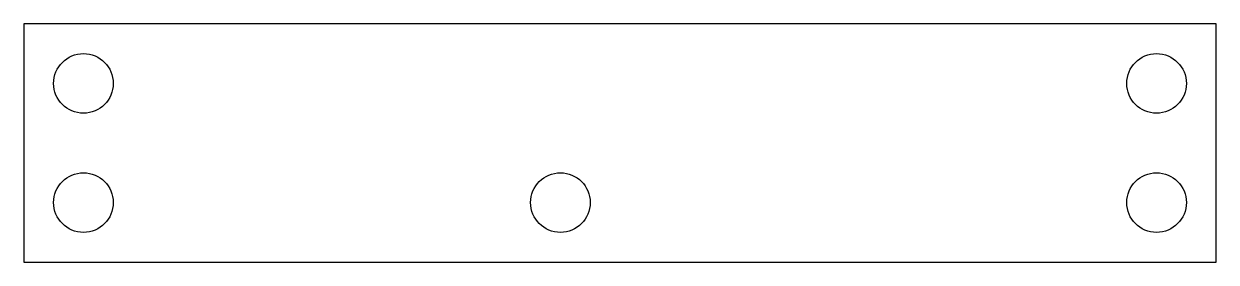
# Model space of a CAD drawing. Extents: x 0 to 1000, y 0 to 200.
import ezdxf

# ---------------------------------------------------------------- set-up
doc = ezdxf.new("R2010")
doc.units = 0
doc.layers.add('Layer1', color=1, linetype='CONTINUOUS')
doc.layers.add('Layer2', color=4, linetype='CONTINUOUS')

msp = doc.modelspace()

# ---------------------------------------------------------------- linework, layer by layer
at = {"layer": 'Layer1'}
for centre in [(50, 150), (950, 150), (50, 50), (450, 50), (950, 50)]:
    msp.add_circle(centre, 25, dxfattribs=at)
at = {"layer": 'Layer2'}
msp.add_lwpolyline([(0, 0), (1000, 0), (1000, 200), (0, 200)], close=True, dxfattribs=at)

doc.saveas('drawing.dxf')
